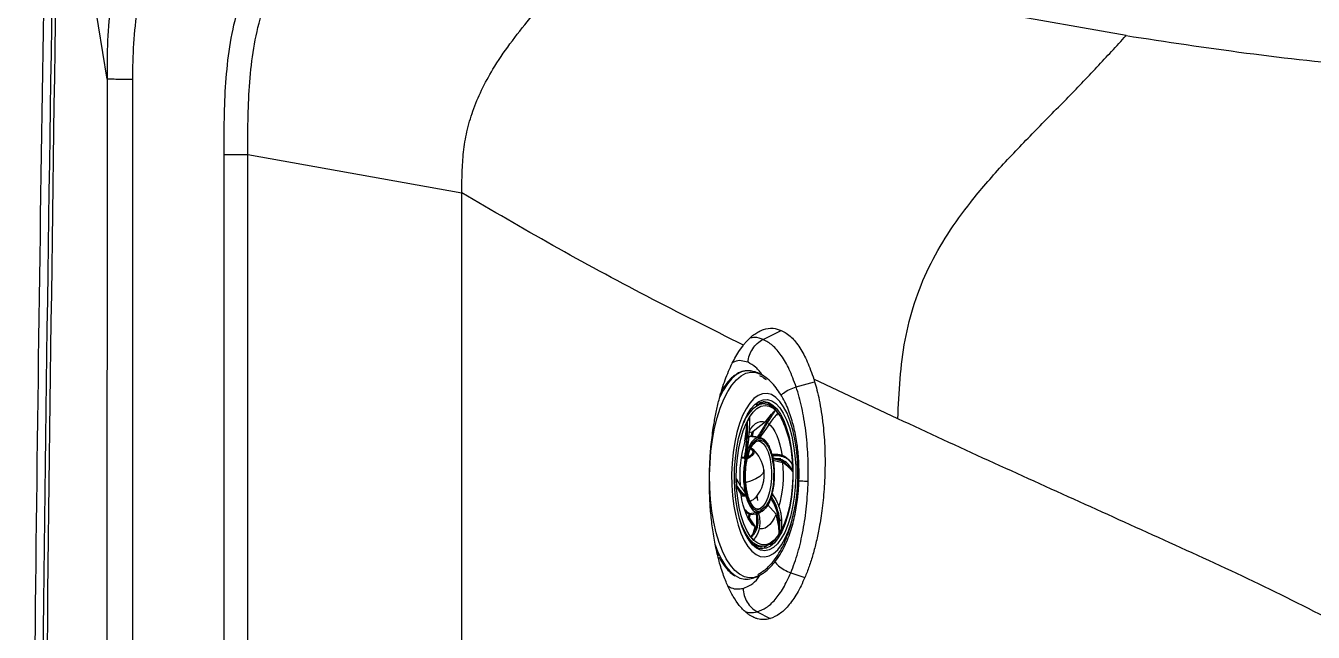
# Model space of a CAD drawing. Header units: inches. Extents: x 2 to 87, y 6 to 129.
# Drawn here: x 2.11 to 14.45, y 69.57 to 75.39 of the extents above; entities that cross this region are included whole.
import ezdxf

# ---------------------------------------------------------------- set-up
doc = ezdxf.new("R2010")
doc.units = ezdxf.units.IN
doc.header["$MEASUREMENT"] = 0
doc.layers.add('1', color=4, linetype='Continuous')

# ---------------------------------------------------------------- blocks, each defined once
blk = doc.blocks.new('2026 STRIDE')
at = {"layer": '1', "color": 3}
for p, q in [((0.558, 53.763), (0.435, 54.533)), ((10.328, 54.182), (9.093, 54.401)), ((0.558, 53.763), (0.553, 32.739)), ((0.802, 53.76), (0.8, 32.739)), ((1.681, 34.445), (1.681, 53.042)), ((1.908, 34.445), (1.908, 53.042)), ((1.908, 53.042), (3.96, 52.674)), ((3.96, 36.839), (3.96, 52.674)), ((6.848, 51.27), (7.022, 51.356)), ((6.659, 51.216), (6.687, 51.249)), ((6.614, 51.153), (6.659, 51.215)), ((6.829, 50.915), (6.817, 50.922)), ((7.165, 50.814), (7.342, 50.864)), ((8.14, 50.509), (7.334, 50.888)), ((7.334, 50.888), (7.342, 50.864)), ((6.808, 50.663), (6.857, 50.673)), ((6.82, 50.649), (6.855, 50.654)), ((6.854, 50.654), (6.835, 50.654)), ((6.853, 50.673), (6.857, 50.673)), ((6.871, 50.646), (6.862, 50.654)), ((6.871, 50.478), (6.929, 50.553)), ((6.674, 50.295), (6.688, 50.409)), ((6.735, 50.349), (6.743, 50.381)), ((6.752, 50.386), (6.743, 50.346)), ((6.871, 50.478), (6.752, 50.386)), ((6.709, 50.337), (6.734, 50.346)), ((6.739, 50.34), (6.789, 50.332)), ((6.743, 50.346), (6.795, 50.337)), ((6.817, 50.32), (6.81, 50.318)), ((6.817, 50.32), (6.829, 50.319)), ((6.835, 50.315), (6.829, 50.319)), ((6.639, 50.136), (6.665, 50.132)), ((6.64, 50.145), (6.666, 50.142)), ((6.687, 50.189), (6.691, 50.187)), ((6.692, 50.144), (6.689, 50.128)), ((6.691, 50.187), (6.692, 50.174)), ((6.692, 50.144), (6.699, 50.169)), ((6.703, 50.18), (6.699, 50.169)), ((6.731, 50.157), (6.703, 50.138)), ((6.965, 50.167), (6.934, 50.167)), ((6.939, 50.145), (6.934, 50.159)), ((6.938, 50.15), (6.934, 50.158)), ((6.944, 50.119), (6.939, 50.145)), ((6.94, 50.156), (6.976, 50.157)), ((7.017, 50.125), (6.943, 50.124)), ((6.945, 50.104), (6.944, 50.119)), ((6.942, 50.111), (7.037, 50.091)), ((6.949, 50.009), (6.947, 49.968)), ((7.021, 50.102), (7.034, 50.102)), ((7.102, 50.038), (7.037, 50.091)), ((6.636, 49.785), (6.614, 49.824)), ((6.638, 49.772), (6.667, 49.771)), ((6.639, 49.769), (6.67, 49.769)), ((6.665, 49.83), (6.67, 49.829)), ((6.665, 49.772), (6.667, 49.772)), ((6.67, 49.81), (6.671, 49.804)), ((6.676, 49.782), (6.675, 49.781)), ((6.682, 49.833), (6.684, 49.819)), ((6.689, 49.792), (6.684, 49.819)), ((6.689, 49.792), (6.693, 49.779)), ((6.798, 49.727), (6.792, 49.773)), ((6.925, 49.758), (6.929, 49.769)), ((6.925, 49.757), (6.928, 49.764)), ((6.936, 49.794), (6.929, 49.769)), ((6.93, 49.766), (6.937, 49.791)), ((6.936, 49.794), (6.938, 49.81)), ((6.793, 49.623), (6.799, 49.619)), ((6.811, 49.617), (6.818, 49.62)), ((6.89, 49.688), (6.974, 49.595)), ((6.697, 49.569), (6.707, 49.564)), ((6.707, 49.564), (6.714, 49.59)), ((6.721, 49.587), (6.713, 49.558)), ((6.713, 49.558), (6.77, 49.473)), ((6.718, 49.602), (6.779, 49.61)), ((6.784, 49.596), (6.721, 49.587)), ((6.779, 49.61), (6.784, 49.611)), ((6.811, 49.617), (6.799, 49.619)), ((6.805, 49.598), (6.815, 49.61)), ((6.81, 49.609), (6.817, 49.61)), ((6.815, 49.61), (6.819, 49.611)), ((6.998, 49.477), (6.974, 49.595)), ((7.023, 49.558), (7.015, 49.531)), ((7.022, 49.556), (7.015, 49.531)), ((6.751, 49.408), (6.77, 49.473)), ((6.4, 49.253), (6.422, 49.199)), ((6.761, 49.352), (6.758, 49.352)), ((6.82, 49.284), (6.839, 49.284)), ((6.833, 49.264), (6.869, 49.272)), ((6.86, 49.285), (6.862, 49.27)), ((6.869, 49.272), (6.861, 49.273)), ((6.913, 49.307), (6.923, 49.307)), ((6.924, 49.307), (6.923, 49.314)), ((6.803, 49.002), (6.816, 49.01)), ((7.114, 49.033), (7.248, 48.988)), ((6.677, 48.974), (6.702, 48.972)), ((6.791, 48.659), (6.914, 48.593))]:
    blk.add_line(p, q, dxfattribs=at)
at = {"layer": '1', "color": 3, "flags": 128}
for points in [[(6.337, 49.85), (6.335, 49.967), (6.339, 50.084), (6.348, 50.199), (6.363, 50.311), (6.382, 50.418), (6.407, 50.518), (6.437, 50.612), (6.47, 50.696), (6.508, 50.77), (6.548, 50.832), (6.592, 50.883), (6.637, 50.921), (6.683, 50.945), (6.73, 50.956), (6.778, 50.953), (6.824, 50.936), (6.83, 50.932)], [(6.727, 50.968), (6.689, 50.969), (6.642, 50.958), (6.594, 50.933), (6.549, 50.895), (6.505, 50.844), (6.464, 50.78), (6.429, 50.712)], [(6.548, 49.873), (6.555, 49.771), (6.567, 49.671), (6.585, 49.577), (6.608, 49.49), (6.635, 49.412), (6.667, 49.343), (6.702, 49.286), (6.739, 49.24), (6.78, 49.208), (6.821, 49.189), (6.863, 49.185), (6.906, 49.194), (6.947, 49.217), (6.988, 49.253), (7.025, 49.302), (7.06, 49.363), (7.092, 49.435), (7.119, 49.517), (7.142, 49.606), (7.16, 49.702), (7.173, 49.803), (7.18, 49.906), (7.181, 50.011), (7.177, 50.115), (7.168, 50.216), (7.152, 50.313), (7.132, 50.404), (7.107, 50.487), (7.077, 50.561), (7.044, 50.624), (7.008, 50.675), (6.969, 50.714), (6.928, 50.74), (6.886, 50.752), (6.843, 50.749), (6.801, 50.733), (6.76, 50.703), (6.721, 50.66), (6.685, 50.605), (6.651, 50.539), (6.622, 50.462), (6.596, 50.376), (6.576, 50.283), (6.561, 50.185), (6.551, 50.082), (6.546, 49.978), (6.548, 49.873)], [(6.994, 49.394), (6.99, 49.388), (6.954, 49.346), (6.916, 49.317), (6.876, 49.302), (6.837, 49.302), (6.798, 49.315), (6.76, 49.343), (6.725, 49.384), (6.692, 49.437), (6.663, 49.502), (6.638, 49.577), (6.618, 49.659), (6.604, 49.749), (6.594, 49.843), (6.591, 49.94), (6.593, 50.038), (6.601, 50.134), (6.614, 50.226), (6.633, 50.313), (6.656, 50.393), (6.684, 50.463), (6.716, 50.524), (6.751, 50.572), (6.788, 50.607), (6.826, 50.629), (6.866, 50.637), (6.905, 50.63), (6.944, 50.609), (6.98, 50.575), (7.014, 50.528), (7.022, 50.514)], [(6.663, 50.478), (6.664, 50.482), (6.696, 50.548), (6.731, 50.603), (6.768, 50.646), (6.808, 50.675), (6.848, 50.691), (6.889, 50.693), (6.93, 50.68), (6.969, 50.654), (7.007, 50.615), (7.041, 50.562), (7.073, 50.499), (7.1, 50.424), (7.123, 50.342), (7.14, 50.251), (7.153, 50.156), (7.16, 50.056)], [(6.857, 50.673), (6.862, 50.673), (6.902, 50.664), (6.942, 50.64), (6.979, 50.603), (7.014, 50.553), (7.045, 50.491), (7.073, 50.419), (7.096, 50.337), (7.114, 50.247), (7.126, 50.153), (7.133, 50.054), (7.134, 49.953), (7.13, 49.853), (7.119, 49.756), (7.103, 49.662), (7.082, 49.575), (7.057, 49.496), (7.026, 49.426), (6.993, 49.368), (6.956, 49.321), (6.917, 49.288), (6.877, 49.269), (6.841, 49.264)], [(6.711, 50.38), (6.711, 50.381), (6.731, 50.414), (6.753, 50.441), (6.776, 50.462), (6.799, 50.476), (6.823, 50.484), (6.847, 50.484), (6.871, 50.478)], [(6.705, 49.355), (6.677, 49.405), (6.647, 49.474), (6.622, 49.553), (6.602, 49.639), (6.587, 49.733), (6.577, 49.83), (6.573, 49.931), (6.575, 50.032), (6.582, 50.132), (6.595, 50.229), (6.613, 50.321), (6.637, 50.405), (6.663, 50.478)], [(6.743, 50.381), (6.724, 50.378), (6.711, 50.374)], [(6.896, 50.464), (6.919, 50.444), (6.94, 50.418), (6.96, 50.386), (6.979, 50.348), (6.995, 50.305), (7.009, 50.258), (7.021, 50.206), (7.03, 50.152)], [(6.788, 50.295), (6.797, 50.296), (6.824, 50.29), (6.851, 50.27), (6.874, 50.237), (6.895, 50.192), (6.911, 50.137), (6.922, 50.075), (6.928, 50.009), (6.928, 49.94), (6.922, 49.873), (6.91, 49.81), (6.894, 49.754), (6.873, 49.708), (6.849, 49.672), (6.823, 49.65), (6.795, 49.642), (6.781, 49.643)], [(6.743, 50.157), (6.713, 50.136), (6.7, 50.129)], [(6.713, 50.144), (6.711, 50.154), (6.708, 50.159)], [(6.73, 50.22), (6.737, 50.215), (6.749, 50.198), (6.747, 50.178), (6.731, 50.157)], [(6.735, 50.227), (6.751, 50.216), (6.762, 50.198), (6.76, 50.178), (6.743, 50.157)], [(6.856, 50.018), (6.855, 50.004), (6.842, 49.981), (6.816, 49.957), (6.777, 49.934), (6.727, 49.912), (6.686, 49.898)], [(7.16, 50.056), (7.161, 49.955), (7.156, 49.854), (7.146, 49.756), (7.131, 49.661), (7.11, 49.573), (7.084, 49.492), (7.055, 49.42), (7.021, 49.36), (6.985, 49.311), (6.946, 49.274), (6.906, 49.252), (6.865, 49.243), (6.824, 49.248), (6.784, 49.268), (6.746, 49.301), (6.71, 49.347), (6.705, 49.355)], [(7.131, 50.045), (7.132, 49.948), (7.127, 49.851), (7.116, 49.756), (7.1, 49.666), (7.079, 49.583), (7.053, 49.507), (7.023, 49.442), (6.994, 49.394)], [(6.813, 49.007), (6.809, 49.005), (6.762, 48.988), (6.715, 48.984), (6.668, 48.994), (6.621, 49.018), (6.577, 49.055), (6.535, 49.105), (6.495, 49.167), (6.459, 49.24), (6.427, 49.324), (6.399, 49.416), (6.375, 49.517), (6.357, 49.624), (6.344, 49.735), (6.337, 49.85)], [(6.77, 49.473), (6.747, 49.493), (6.726, 49.52), (6.706, 49.552), (6.688, 49.59), (6.671, 49.632), (6.657, 49.68), (6.645, 49.731), (6.636, 49.785)], [(6.839, 49.284), (6.835, 49.284), (6.795, 49.293), (6.757, 49.316), (6.721, 49.352), (6.687, 49.4), (6.656, 49.461), (6.629, 49.531), (6.62, 49.56)], [(6.974, 49.595), (6.955, 49.557), (6.935, 49.524), (6.913, 49.496), (6.891, 49.476), (6.867, 49.461), (6.843, 49.454), (6.819, 49.453), (6.81, 49.454)], [(7.023, 49.448), (7.019, 49.441), (6.987, 49.385), (6.951, 49.34), (6.913, 49.307), (6.874, 49.289), (6.839, 49.284)], [(6.387, 49.299), (6.414, 49.231), (6.451, 49.157), (6.491, 49.094), (6.534, 49.043), (6.579, 49.006), (6.626, 48.982), (6.673, 48.971), (6.704, 48.972)], [(6.923, 49.307), (6.962, 49.349), (6.979, 49.373)]]:
    blk.add_lwpolyline(points, dxfattribs=at)
at = {"layer": '1', "color": 3}
for centre, radius, start, end in [((6.954, 50.372), 0.308, 115.8728, 161.7141), ((6.836, 50.529), 0.125, 90.0906, 118.164), ((6.805, 50.471), 0.206, 27.5961, 77.7729), ((6.833, 50.475), 0.18, 30.2952, 83.1671), ((7.145, 50.258), 0.503, 147.995, 152.6384), ((6.775, 50.394), 0.272, 38.3003, 45.2992), ((6.061, 50.045), 1.07, 0.0258, 26.0329), ((7.756, 49.96), 1.133, 162.8011, 184.4574), ((6.75, 50.264), 0.0771, 98.2084, 124.3733), ((6.74, 50.346), 0.00587, 178.7311, 261.4281), ((6.812, 50.279), 0.0618, 78.4956, 90.2938), ((6.814, 50.269), 0.0599, 78.4943, 90.2943), ((7.276, 50.01), 0.614, 163.8807, 166.4314), ((7.264, 50.009), 0.595, 163.8807, 166.4314), ((6.529, 49.972), 0.33, 7.9884, 47.7634), ((6.299, 50.006), 0.656, 10.321, 12.7122), ((6.28, 50.007), 0.677, 10.3211, 12.7121), ((6.529, 49.972), 0.33, 319.5681, 7.9884), ((5.887, 49.979), 1.156, 344.2791, 5.557), ((5.512, 49.984), 1.618, 0.785, 2.914), ((8.21, 49.953), 1.618, 180.785, 182.9138), ((6.643, 49.826), 0.0217, 333.7908, 10.5288), ((7.336, 49.931), 0.677, 190.321, 192.7122), ((7.322, 49.932), 0.656, 190.321, 192.7122), ((6.658, 49.88), 0.173, 292.5761, 315.0422), ((6.732, 49.781), 0.191, 296.6578, 351.0821), ((6.357, 49.929), 0.595, 343.8807, 346.4314), ((6.34, 49.928), 0.614, 343.8808, 346.4313), ((6.764, 49.709), 0.116, 213.8101, 246.8973), ((6.721, 49.597), 0.00942, 220.7738, 271.4852), ((6.805, 49.659), 0.0618, 258.4943, 270.2944), ((6.807, 49.668), 0.0599, 258.4943, 270.2945), ((6.948, 49.543), 0.272, 218.3003, 225.2985), ((6.578, 49.678), 0.503, 327.995, 332.6384), ((6.823, 49.412), 0.128, 231.9319, 268.6965), ((6.844, 49.39), 0.126, 242.4105, 268.8799), ((6.785, 49.43), 0.169, 296.7543, 305.0359)]:
    blk.add_arc(centre, radius, start, end, dxfattribs=at)
at = {"layer": '1'}
for points, knots in [([(0.006, 57.945), (-0.029, 55.855), (-0.099, 51.667), (-0.168, 45.376), (-0.213, 39.065), (-0.218, 34.852), (-0.221, 32.742)], [0, 0, 0, 0, 0.248872, 0.498493, 0.748868, 1, 1, 1, 1]), ([(-0.14, 32.742), (-0.135, 35.542), (-0.125, 41.143), (-0.05, 49.544), (0.042, 55.144), (0.087, 57.944)], [0, 0, 0, 0, 0.333334, 0.666667, 1, 1, 1, 1]), ([(0.11, 57.678), (0.069, 54.907), (-0.015, 49.366), (-0.083, 41.054), (-0.091, 35.512), (-0.095, 32.742)], [0, 0, 0, 0, 0.333333, 0.666666, 1, 1, 1, 1])]:
    blk.add_open_spline(points, degree=3, knots=knots, dxfattribs=at)
at = {"layer": '1', "color": 3}
for points, knots in [([(0.785, 55.215), (0.742, 55.099), (0.658, 54.868), (0.59, 54.503), (0.559, 54.134), (0.558, 53.887), (0.558, 53.763)], [0, 0, 0, 0, 0.249953, 0.499885, 0.749929, 1, 1, 1, 1]), ([(1.042, 55.107), (1, 55), (0.916, 54.786), (0.844, 54.448), (0.806, 54.105), (0.803, 53.875), (0.802, 53.76)], [0, 0, 0, 0, 0.24996, 0.499913, 0.74993, 1, 1, 1, 1]), ([(3.96, 52.674), (3.96, 52.739), (3.961, 52.87), (3.973, 53.066), (4.005, 53.264), (4.063, 53.463), (4.147, 53.663), (4.265, 53.879), (4.421, 54.108), (4.612, 54.349), (4.823, 54.587), (5.046, 54.822), (5.198, 54.976), (5.275, 55.053)], [0, 0, 0, 0, 0.069403, 0.138874, 0.209522, 0.282675, 0.359554, 0.440946, 0.544776, 0.654531, 0.768476, 0.884384, 1, 1, 1, 1]), ([(1.681, 53.042), (1.681, 53.157), (1.681, 53.387), (1.693, 53.731), (1.73, 54.074), (1.798, 54.413), (1.878, 54.629), (1.918, 54.736)], [0, 0, 0, 0, 0.200045, 0.400109, 0.600118, 0.800062, 1, 1, 1, 1]), ([(1.908, 53.042), (1.908, 53.151), (1.908, 53.369), (1.919, 53.695), (1.954, 54.02), (2.017, 54.342), (2.093, 54.546), (2.131, 54.648)], [0, 0, 0, 0, 0.200046, 0.400111, 0.600124, 0.800068, 1, 1, 1, 1]), ([(8.14, 50.509), (8.145, 50.637), (8.156, 50.889), (8.202, 51.262), (8.292, 51.621), (8.43, 51.963), (8.615, 52.285), (8.85, 52.61), (9.131, 52.933), (9.443, 53.257), (9.752, 53.569), (10.047, 53.875), (10.235, 54.081), (10.328, 54.182)], [0, 0, 0, 0, 0.0862891, 0.1703349, 0.2528688, 0.3352971, 0.4188604, 0.5039839, 0.6073979, 0.7102197, 0.8102655, 0.9064917, 1, 1, 1, 1]), ([(10.328, 54.182), (10.712, 54.124), (11.478, 54.007), (12.639, 53.879), (13.815, 53.786), (14.615, 53.747), (15.015, 53.727)], [0, 0, 0, 0, 0.250633, 0.500893, 0.750691, 1, 1, 1, 1]), ([(0.802, 53.76), (0.773, 53.76), (0.73, 53.761), (0.677, 53.762), (0.642, 53.762), (0.612, 53.763), (0.581, 53.763), (0.567, 53.763), (0.558, 53.763)], [0, 0, 0, 0, 0.259729, 0.381803, 0.499789, 0.617864, 0.740121, 1, 1, 1, 1]), ([(1.681, 53.042), (1.704, 53.042), (1.747, 53.042), (1.811, 53.042), (1.865, 53.042), (1.894, 53.042), (1.908, 53.042)], [0, 0, 0, 0, 0.255075, 0.5, 0.744925, 1, 1, 1, 1]), ([(6.659, 51.215), (6.349, 51.37), (5.731, 51.678), (4.827, 52.167), (4.249, 52.505), (3.96, 52.674)], [0, 0, 0, 0, 0.334198, 0.667711, 1, 1, 1, 1]), ([(6.687, 51.249), (6.7, 51.263), (6.726, 51.29), (6.767, 51.322), (6.809, 51.347), (6.867, 51.372), (6.94, 51.383), (6.996, 51.365), (7.022, 51.356)], [0, 0, 0, 0, 0.124619, 0.246352, 0.370955, 0.495419, 0.763894, 1, 1, 1, 1]), ([(7.022, 51.356), (7.038, 51.348), (7.071, 51.331), (7.116, 51.294), (7.16, 51.246), (7.212, 51.174), (7.274, 51.06), (7.314, 50.947), (7.334, 50.889)], [0, 0, 0, 0, 0.129092, 0.263618, 0.378214, 0.513977, 0.751962, 1, 1, 1, 1]), ([(6.703, 51.05), (6.706, 51.073), (6.713, 51.118), (6.746, 51.181), (6.79, 51.235), (6.829, 51.258), (6.848, 51.27)], [0, 0, 0, 0, 0.2511938, 0.5, 0.7488062, 1, 1, 1, 1]), ([(6.848, 51.27), (6.822, 51.279), (6.779, 51.294), (6.736, 51.285), (6.72, 51.281)], [0, 0, 0, 0, 0.616413, 1, 1, 1, 1]), ([(7.165, 50.814), (7.143, 50.872), (7.101, 50.987), (7.024, 51.119), (6.939, 51.219), (6.878, 51.253), (6.848, 51.27)], [0, 0, 0, 0, 0.252651, 0.503353, 0.752385, 1, 1, 1, 1]), ([(6.476, 50.86), (6.497, 50.916), (6.539, 51.027), (6.59, 51.112), (6.614, 51.153)], [0, 0, 0, 0, 0.512582, 1, 1, 1, 1]), ([(6.703, 51.05), (6.681, 51.056), (6.638, 51.069), (6.588, 51.065), (6.562, 51.051), (6.556, 51.048)], [0, 0, 0, 0, 0.446664, 0.893327, 1, 1, 1, 1]), ([(6.845, 50.924), (6.823, 50.952), (6.778, 51.01), (6.728, 51.036), (6.703, 51.05)], [0, 0, 0, 0, 0.486062, 1, 1, 1, 1]), ([(6.37, 50.419), (6.377, 50.46), (6.391, 50.543), (6.417, 50.662), (6.446, 50.768), (6.467, 50.832), (6.476, 50.86)], [0, 0, 0, 0, 0.2593228, 0.5223892, 0.7904412, 1, 1, 1, 1]), ([(6.585, 50.93), (6.571, 50.921), (6.542, 50.9), (6.496, 50.847), (6.459, 50.794), (6.439, 50.753), (6.434, 50.743)], [0, 0, 0, 0, 0.240573, 0.534713, 0.88521, 1, 1, 1, 1]), ([(6.724, 50.968), (6.702, 50.968), (6.66, 50.969), (6.613, 50.952), (6.589, 50.933), (6.585, 50.93)], [0, 0, 0, 0, 0.466522, 0.899818, 1, 1, 1, 1]), ([(6.822, 50.937), (6.806, 50.944), (6.776, 50.959), (6.743, 50.964), (6.728, 50.966)], [0, 0, 0, 0, 0.5430293, 1, 1, 1, 1]), ([(7.192, 49.965), (7.192, 50.001), (7.192, 50.053), (7.188, 50.128), (7.183, 50.192), (7.174, 50.265), (7.162, 50.34), (7.146, 50.416), (7.126, 50.491), (7.102, 50.566), (7.073, 50.638), (7.038, 50.709), (6.996, 50.776), (6.947, 50.839), (6.894, 50.891), (6.852, 50.92), (6.83, 50.933), (6.825, 50.935)], [0, 0, 0, 0, 0.088631, 0.124499, 0.183665, 0.244311, 0.308787, 0.376515, 0.446064, 0.517269, 0.591761, 0.668059, 0.747214, 0.828156, 0.911167, 0.978237, 1, 1, 1, 1]), ([(6.879, 50.881), (6.863, 50.893), (6.847, 50.905), (6.83, 50.914), (6.829, 50.915)], [0, 0, 0, 0, 0.955937, 1, 1, 1, 1]), ([(7.342, 50.864), (7.349, 50.838), (7.365, 50.781), (7.387, 50.685), (7.407, 50.573), (7.422, 50.454), (7.434, 50.334), (7.44, 50.215), (7.442, 50.095), (7.44, 49.976), (7.435, 49.862), (7.426, 49.755), (7.415, 49.653), (7.402, 49.557), (7.383, 49.45), (7.359, 49.333), (7.326, 49.208), (7.29, 49.091), (7.262, 49.022), (7.248, 48.988)], [0, 0, 0, 0, 0.049321, 0.104546, 0.165742, 0.232992, 0.291028, 0.349274, 0.408708, 0.467553, 0.522214, 0.574743, 0.625121, 0.673327, 0.719338, 0.790528, 0.86103, 0.930854, 1, 1, 1, 1]), ([(7.02, 50.736), (7.027, 50.743), (7.049, 50.763), (7.099, 50.791), (7.143, 50.806), (7.165, 50.814)], [0, 0, 0, 0, 0.195796, 0.595978, 1, 1, 1, 1]), ([(7.28, 49.908), (7.28, 49.991), (7.281, 50.156), (7.259, 50.396), (7.222, 50.62), (7.184, 50.75), (7.165, 50.814)], [0, 0, 0, 0, 0.254376, 0.505597, 0.754036, 1, 1, 1, 1]), ([(6.679, 50.154), (6.682, 50.167), (6.687, 50.191), (6.692, 50.233), (6.695, 50.276), (6.697, 50.323), (6.699, 50.394), (6.699, 50.45), (6.698, 50.489)], [0, 0, 0, 0, 0.135552, 0.260798, 0.405842, 0.535564, 0.673856, 1, 1, 1, 1]), ([(6.718, 50.525), (6.718, 50.524), (6.718, 50.522), (6.718, 50.515), (6.718, 50.492), (6.716, 50.441), (6.711, 50.358), (6.703, 50.262), (6.691, 50.206), (6.686, 50.181)], [0, 0, 0, 0, 0.007325, 0.019566, 0.058651, 0.192116, 0.441769, 0.746986, 1, 1, 1, 1]), ([(6.688, 50.409), (6.689, 50.414), (6.69, 50.428), (6.692, 50.448), (6.694, 50.466), (6.696, 50.477), (6.697, 50.484), (6.698, 50.487), (6.698, 50.489), (6.698, 50.489), (6.698, 50.489)], [0, 0, 0, 0, 0.191797, 0.519572, 0.729704, 0.856737, 0.930022, 0.970712, 0.992634, 1, 1, 1, 1]), ([(6.929, 50.553), (6.919, 50.536), (6.898, 50.504), (6.864, 50.448), (6.83, 50.392), (6.806, 50.355), (6.795, 50.337)], [0, 0, 0, 0, 0.280747, 0.545552, 0.776817, 1, 1, 1, 1]), ([(6.811, 50.341), (6.821, 50.356), (6.84, 50.385), (6.866, 50.429), (6.889, 50.467), (6.911, 50.503), (6.93, 50.533), (6.949, 50.562), (6.96, 50.579), (6.966, 50.587)], [0, 0, 0, 0, 0.154271, 0.288952, 0.454424, 0.575072, 0.714225, 0.852753, 1, 1, 1, 1]), ([(6.988, 50.562), (6.988, 50.562), (6.987, 50.561), (6.984, 50.559), (6.977, 50.55), (6.958, 50.528), (6.924, 50.483), (6.878, 50.416), (6.841, 50.364), (6.824, 50.34)], [0, 0, 0, 0, 0.007325, 0.019566, 0.05865, 0.192116, 0.441769, 0.746986, 1, 1, 1, 1]), ([(6.929, 50.553), (6.932, 50.556), (6.938, 50.564), (6.947, 50.573), (6.955, 50.581), (6.96, 50.585), (6.963, 50.587), (6.965, 50.587), (6.965, 50.587), (6.966, 50.587), (6.966, 50.587)], [0, 0, 0, 0, 0.191801, 0.519634, 0.729787, 0.856818, 0.93009, 0.970764, 0.992671, 1, 1, 1, 1]), ([(6.988, 50.562), (6.988, 50.562), (6.988, 50.562), (6.988, 50.562), (6.988, 50.562), (6.988, 50.561), (6.988, 50.56), (6.986, 50.557), (6.98, 50.549), (6.97, 50.539), (6.962, 50.531), (6.959, 50.529)], [0, 0, 0, 0, 0.005501, 0.011055, 0.016084, 0.02158, 0.030977, 0.060324, 0.195274, 0.730604, 1, 1, 1, 1]), ([(12.443, 48.503), (12.164, 48.645), (11.606, 48.93), (10.747, 49.321), (9.881, 49.712), (9.01, 50.106), (8.43, 50.375), (8.14, 50.509)], [0, 0, 0, 0, 0.200081, 0.400144, 0.600193, 0.800166, 1, 1, 1, 1]), ([(6.431, 49.125), (6.419, 49.173), (6.394, 49.267), (6.367, 49.422), (6.347, 49.579), (6.337, 49.724), (6.332, 49.854), (6.332, 49.968), (6.337, 50.097), (6.347, 50.249), (6.362, 50.36), (6.37, 50.419)], [0, 0, 0, 0, 0.129044, 0.254748, 0.377201, 0.496477, 0.580535, 0.664131, 0.74728, 0.863809, 1, 1, 1, 1]), ([(6.688, 50.409), (6.688, 50.378), (6.687, 50.32), (6.683, 50.247), (6.676, 50.189), (6.67, 50.157), (6.666, 50.142)], [0, 0, 0, 0, 0.317509, 0.583481, 0.794833, 1, 1, 1, 1]), ([(6.752, 50.386), (6.751, 50.385), (6.748, 50.383), (6.745, 50.382), (6.743, 50.381), (6.743, 50.381), (6.743, 50.381)], [0, 0, 0, 0, 0.355757, 0.72292, 0.91627, 1, 1, 1, 1]), ([(6.801, 50.329), (6.791, 50.326), (6.77, 50.32), (6.74, 50.29), (6.713, 50.246), (6.698, 50.207), (6.691, 50.187)], [0, 0, 0, 0, 0.25, 0.5, 0.75, 1, 1, 1, 1]), ([(6.703, 50.18), (6.71, 50.199), (6.724, 50.237), (6.75, 50.28), (6.779, 50.309), (6.8, 50.315), (6.81, 50.318)], [0, 0, 0, 0, 0.247011, 0.5, 0.752989, 1, 1, 1, 1]), ([(6.733, 50.232), (6.739, 50.243), (6.759, 50.279), (6.8, 50.309), (6.844, 50.301), (6.871, 50.278), (6.881, 50.262), (6.884, 50.258)], [0, 0, 0, 0, 0.137053, 0.455829, 0.774605, 0.946208, 1, 1, 1, 1]), ([(6.733, 50.232), (6.734, 50.233), (6.738, 50.242), (6.746, 50.254), (6.758, 50.271), (6.77, 50.283), (6.781, 50.291), (6.789, 50.295), (6.791, 50.296), (6.791, 50.296)], [0, 0, 0, 0, 0.0226807, 0.2386654, 0.40571, 0.6230254, 0.818393, 0.9475802, 1, 1, 1, 1]), ([(6.734, 50.346), (6.734, 50.346), (6.734, 50.346), (6.735, 50.347), (6.735, 50.348), (6.735, 50.348), (6.735, 50.349)], [0, 0, 0, 0, 0.2447753, 0.4924292, 0.7447136, 1, 1, 1, 1]), ([(6.743, 50.346), (6.742, 50.346), (6.741, 50.346), (6.739, 50.346), (6.738, 50.347), (6.737, 50.347), (6.736, 50.348), (6.736, 50.348), (6.735, 50.349)], [0, 0, 0, 0, 0.2502629, 0.3822316, 0.5148432, 0.6452868, 0.7710154, 1, 1, 1, 1]), ([(6.739, 50.34), (6.739, 50.341), (6.74, 50.341), (6.741, 50.342), (6.742, 50.344), (6.743, 50.345), (6.743, 50.346)], [0, 0, 0, 0, 0.245118, 0.499544, 0.75421, 1, 1, 1, 1]), ([(6.789, 50.332), (6.79, 50.332), (6.791, 50.332), (6.792, 50.333), (6.794, 50.335), (6.794, 50.336), (6.795, 50.337)], [0, 0, 0, 0, 0.245337, 0.5, 0.754663, 1, 1, 1, 1]), ([(6.789, 50.332), (6.791, 50.331), (6.795, 50.33), (6.799, 50.33), (6.801, 50.329)], [0, 0, 0, 0, 0.459375, 1, 1, 1, 1]), ([(6.795, 50.337), (6.795, 50.337), (6.797, 50.337), (6.8, 50.338), (6.804, 50.338), (6.808, 50.34), (6.81, 50.341), (6.811, 50.341)], [0, 0, 0, 0, 0.111467, 0.230181, 0.482258, 0.743371, 1, 1, 1, 1]), ([(6.813, 50.329), (6.811, 50.329), (6.808, 50.329), (6.803, 50.329), (6.801, 50.329)], [0, 0, 0, 0, 0.571399, 1, 1, 1, 1]), ([(6.824, 50.34), (6.824, 50.34), (6.825, 50.341), (6.826, 50.341), (6.825, 50.342), (6.825, 50.342), (6.824, 50.342), (6.823, 50.342), (6.823, 50.342)], [0, 0, 0, 0, 0.277558, 0.532524, 0.651825, 0.767232, 0.882131, 1, 1, 1, 1]), ([(6.825, 50.328), (6.825, 50.329), (6.823, 50.331), (6.823, 50.334), (6.823, 50.337), (6.824, 50.339), (6.824, 50.34)], [0, 0, 0, 0, 0.266689, 0.531115, 0.778754, 1, 1, 1, 1]), ([(6.826, 50.328), (6.826, 50.328), (6.826, 50.329), (6.825, 50.331), (6.824, 50.333), (6.823, 50.335)], [0, 0, 0, 0, 0.194315, 0.48631, 1, 1, 1, 1]), ([(6.824, 50.332), (6.824, 50.333), (6.823, 50.334), (6.824, 50.337), (6.824, 50.339), (6.825, 50.341), (6.826, 50.341)], [0, 0, 0, 0, 0.272218, 0.534414, 0.778619, 1, 1, 1, 1]), ([(6.825, 50.328), (6.826, 50.328), (6.827, 50.326), (6.828, 50.324), (6.829, 50.322), (6.829, 50.32), (6.829, 50.319)], [0, 0, 0, 0, 0.257259, 0.51339, 0.762603, 1, 1, 1, 1]), ([(6.827, 50.327), (6.827, 50.327), (6.827, 50.327), (6.827, 50.327), (6.827, 50.327), (6.827, 50.328), (6.826, 50.328), (6.825, 50.328)], [0, 0, 0, 0, 0.224307, 0.303573, 0.473827, 0.745729, 1, 1, 1, 1]), ([(6.827, 50.327), (6.828, 50.327), (6.829, 50.326), (6.83, 50.326), (6.831, 50.326)], [0, 0, 0, 0, 0.349032, 1, 1, 1, 1]), ([(6.89, 50.267), (6.888, 50.27), (6.879, 50.289), (6.859, 50.31), (6.84, 50.32), (6.831, 50.324)], [0, 0, 0, 0, 0.071597, 0.567702, 1, 1, 1, 1]), ([(6.835, 50.315), (6.845, 50.311), (6.865, 50.301), (6.892, 50.267), (6.917, 50.22), (6.928, 50.179), (6.934, 50.159)], [0, 0, 0, 0, 0.247011, 0.5, 0.752989, 1, 1, 1, 1]), ([(6.884, 50.258), (6.889, 50.25), (6.903, 50.23), (6.92, 50.186), (6.94, 50.114), (6.945, 50.051), (6.949, 50.009)], [0, 0, 0, 0, 0.154308, 0.376961, 0.594986, 1, 1, 1, 1]), ([(6.677, 50.133), (6.673, 50.109), (6.664, 50.061), (6.659, 49.982), (6.66, 49.903), (6.666, 49.854), (6.67, 49.829)], [0, 0, 0, 0, 0.25, 0.5, 0.75, 1, 1, 1, 1]), ([(6.665, 50.132), (6.665, 50.132), (6.666, 50.134), (6.666, 50.137), (6.666, 50.139), (6.666, 50.141), (6.666, 50.142)], [0, 0, 0, 0, 0.245337, 0.5, 0.754663, 1, 1, 1, 1]), ([(6.665, 50.132), (6.667, 50.131), (6.671, 50.131), (6.675, 50.132), (6.677, 50.133)], [0, 0, 0, 0, 0.459354, 1, 1, 1, 1]), ([(6.666, 50.142), (6.667, 50.142), (6.668, 50.142), (6.671, 50.143), (6.674, 50.146), (6.678, 50.15), (6.679, 50.153), (6.679, 50.154)], [0, 0, 0, 0, 0.111469, 0.230184, 0.482261, 0.743373, 1, 1, 1, 1]), ([(6.682, 49.833), (6.679, 49.857), (6.673, 49.905), (6.672, 49.982), (6.677, 50.058), (6.685, 50.105), (6.689, 50.128)], [0, 0, 0, 0, 0.2470115, 0.5, 0.7529885, 1, 1, 1, 1]), ([(6.685, 50.148), (6.684, 50.145), (6.682, 50.14), (6.679, 50.135), (6.677, 50.133)], [0, 0, 0, 0, 0.5714031, 1, 1, 1, 1]), ([(6.678, 49.97), (6.679, 49.993), (6.68, 50.024), (6.685, 50.067), (6.691, 50.102), (6.699, 50.141), (6.709, 50.176), (6.721, 50.208), (6.729, 50.225), (6.733, 50.232)], [0, 0, 0, 0, 0.2198771, 0.3061414, 0.4468896, 0.5876866, 0.7327282, 0.8759857, 1, 1, 1, 1]), ([(6.679, 49.928), (6.679, 49.971), (6.679, 50.036), (6.693, 50.118), (6.708, 50.176), (6.722, 50.215), (6.732, 50.23), (6.733, 50.232)], [0, 0, 0, 0, 0.3641417, 0.5601656, 0.7603493, 0.9605331, 1, 1, 1, 1]), ([(6.692, 50.174), (6.691, 50.175), (6.689, 50.175), (6.687, 50.177), (6.686, 50.179), (6.686, 50.18), (6.686, 50.181)], [0, 0, 0, 0, 0.266689, 0.531115, 0.778754, 1, 1, 1, 1]), ([(7.096, 50.113), (7.083, 50.125), (7.058, 50.148), (7.013, 50.163), (6.972, 50.168), (6.943, 50.166), (6.93, 50.165)], [0, 0, 0, 0, 0.3264853, 0.5988167, 0.8151849, 1, 1, 1, 1]), ([(6.932, 50.163), (6.932, 50.162), (6.934, 50.161), (6.938, 50.159), (6.939, 50.157), (6.94, 50.156)], [0, 0, 0, 0, 0.180523, 0.593811, 1, 1, 1, 1]), ([(6.943, 50.126), (6.943, 50.126), (6.944, 50.127), (6.945, 50.128), (6.946, 50.128)], [0, 0, 0, 0, 0.486323, 1, 1, 1, 1]), ([(6.946, 50.128), (6.946, 50.127), (6.947, 50.126), (6.947, 50.124), (6.947, 50.123), (6.946, 50.122), (6.945, 50.122), (6.944, 50.122), (6.944, 50.122)], [0, 0, 0, 0, 0.277559, 0.532523, 0.651824, 0.76723, 0.88213, 1, 1, 1, 1]), ([(6.944, 50.123), (6.944, 50.123), (6.945, 50.122), (6.945, 50.121), (6.945, 50.12), (6.944, 50.12), (6.944, 50.119)], [0, 0, 0, 0, 0.257259, 0.51339, 0.762603, 1, 1, 1, 1]), ([(7.102, 50.038), (7.083, 50.061), (7.045, 50.108), (6.977, 50.117), (6.944, 50.122)], [0, 0, 0, 0, 0.494868, 1, 1, 1, 1]), ([(7.131, 50.006), (7.13, 50.007), (7.13, 50.008), (7.128, 50.012), (7.121, 50.026), (7.105, 50.055), (7.07, 50.094), (7.016, 50.122), (6.968, 50.126), (6.946, 50.128)], [0, 0, 0, 0, 0.007324, 0.019565, 0.058649, 0.192116, 0.441769, 0.746986, 1, 1, 1, 1]), ([(6.976, 50.157), (6.986, 50.157), (7.008, 50.156), (7.037, 50.148), (7.064, 50.137), (7.088, 50.12), (7.111, 50.097), (7.122, 50.077), (7.129, 50.066)], [0, 0, 0, 0, 0.145721, 0.314771, 0.46789, 0.627763, 0.809042, 1, 1, 1, 1]), ([(6.945, 50.104), (6.949, 50.081), (6.955, 50.033), (6.956, 49.956), (6.951, 49.88), (6.943, 49.833), (6.938, 49.81)], [0, 0, 0, 0, 0.2470114, 0.5, 0.7529886, 1, 1, 1, 1]), ([(7.096, 50.113), (7.098, 50.11), (7.105, 50.104), (7.114, 50.094), (7.121, 50.083), (7.125, 50.076), (7.127, 50.072), (7.128, 50.069), (7.129, 50.067), (7.129, 50.066), (7.129, 50.066)], [0, 0, 0, 0, 0.191814, 0.519611, 0.729753, 0.856784, 0.930061, 0.970742, 0.992656, 1, 1, 1, 1]), ([(7.131, 50.006), (7.131, 50.006), (7.131, 50.006), (7.13, 50.005), (7.13, 50.005), (7.13, 50.005), (7.13, 50.005), (7.128, 50.006), (7.121, 50.013), (7.112, 50.024), (7.104, 50.034), (7.102, 50.038)], [0, 0, 0, 0, 0.005486, 0.011027, 0.016042, 0.021524, 0.030897, 0.060168, 0.194769, 0.728714, 1, 1, 1, 1]), ([(6.592, 49.931), (6.592, 49.931), (6.592, 49.931), (6.592, 49.932), (6.592, 49.932), (6.592, 49.932), (6.592, 49.932), (6.594, 49.931), (6.598, 49.924), (6.602, 49.915), (6.605, 49.908), (6.605, 49.908)], [0, 0, 0, 0, 0.00717, 0.014411, 0.020967, 0.028131, 0.040381, 0.078636, 0.254554, 0.952394, 1, 1, 1, 1]), ([(6.592, 49.931), (6.592, 49.93), (6.593, 49.929), (6.595, 49.924), (6.603, 49.911), (6.62, 49.882), (6.645, 49.843), (6.666, 49.815), (6.669, 49.811), (6.67, 49.81)], [0, 0, 0, 0, 0.007324, 0.019564, 0.058649, 0.192116, 0.441769, 0.746986, 1, 1, 1, 1]), ([(6.614, 49.824), (6.613, 49.827), (6.609, 49.833), (6.604, 49.843), (6.599, 49.853), (6.596, 49.862), (6.594, 49.867), (6.594, 49.87), (6.594, 49.871)], [0, 0, 0, 0, 0.191782, 0.518998, 0.728969, 0.85611, 0.98384, 1, 1, 1, 1]), ([(6.675, 49.781), (6.674, 49.781), (6.674, 49.78), (6.667, 49.783), (6.655, 49.794), (6.637, 49.813), (6.616, 49.839), (6.601, 49.861), (6.594, 49.871)], [0, 0, 0, 0, 0.05922, 0.223004, 0.419357, 0.62372, 0.82607, 1, 1, 1, 1]), ([(6.679, 49.933), (6.679, 49.934), (6.678, 49.946), (6.678, 49.959), (6.678, 49.97)], [0, 0, 0, 0, 0.0866477, 1, 1, 1, 1]), ([(6.721, 49.721), (6.72, 49.723), (6.713, 49.737), (6.702, 49.771), (6.691, 49.817), (6.685, 49.858), (6.681, 49.895), (6.68, 49.92), (6.679, 49.933)], [0, 0, 0, 0, 0.036366, 0.297279, 0.520878, 0.695893, 0.841755, 1, 1, 1, 1]), ([(6.722, 49.721), (6.717, 49.731), (6.706, 49.757), (6.688, 49.824), (6.683, 49.887), (6.679, 49.928)], [0, 0, 0, 0, 0.195105, 0.476769, 1, 1, 1, 1]), ([(6.816, 49.01), (6.827, 49.016), (6.855, 49.032), (6.9, 49.069), (6.95, 49.121), (7, 49.187), (7.044, 49.264), (7.081, 49.345), (7.111, 49.427), (7.135, 49.509), (7.154, 49.591), (7.169, 49.673), (7.179, 49.747), (7.186, 49.816), (7.191, 49.886), (7.192, 49.936), (7.192, 49.965)], [0, 0, 0, 0, 0.0475223, 0.1136166, 0.1865151, 0.2764348, 0.3666728, 0.4535915, 0.5346673, 0.6123258, 0.6879089, 0.7581658, 0.8264946, 0.8764087, 0.9300723, 1, 1, 1, 1]), ([(6.947, 49.968), (6.947, 49.94), (6.947, 49.889), (6.935, 49.82), (6.92, 49.761), (6.9, 49.711), (6.884, 49.687), (6.876, 49.675)], [0, 0, 0, 0, 0.234782, 0.424078, 0.617391, 0.810704, 1, 1, 1, 1]), ([(7.114, 49.033), (7.137, 49.095), (7.184, 49.219), (7.233, 49.437), (7.268, 49.668), (7.276, 49.828), (7.28, 49.908)], [0, 0, 0, 0, 0.2563246, 0.5081668, 0.7559145, 1, 1, 1, 1]), ([(7.28, 49.908), (7.256, 49.908), (7.225, 49.909), (7.197, 49.911), (7.191, 49.911)], [0, 0, 0, 0, 0.755105, 1, 1, 1, 1]), ([(6.614, 49.824), (6.623, 49.813), (6.641, 49.791), (6.656, 49.777), (6.664, 49.772), (6.665, 49.772), (6.665, 49.772)], [0, 0, 0, 0, 0.375082, 0.745195, 0.940375, 1, 1, 1, 1]), ([(6.665, 49.772), (6.667, 49.772), (6.669, 49.772), (6.673, 49.774), (6.675, 49.777), (6.675, 49.78), (6.675, 49.781)], [0, 0, 0, 0, 0.246734, 0.500301, 0.753707, 1, 1, 1, 1]), ([(6.67, 49.829), (6.671, 49.827), (6.673, 49.824), (6.676, 49.819), (6.676, 49.816), (6.677, 49.815)], [0, 0, 0, 0, 0.40286, 0.687897, 1, 1, 1, 1]), ([(6.67, 49.769), (6.672, 49.769), (6.676, 49.77), (6.679, 49.772), (6.681, 49.773)], [0, 0, 0, 0, 0.459104, 1, 1, 1, 1]), ([(6.682, 49.788), (6.683, 49.785), (6.683, 49.78), (6.682, 49.776), (6.681, 49.773)], [0, 0, 0, 0, 0.490746, 1, 1, 1, 1]), ([(6.681, 49.773), (6.687, 49.752), (6.7, 49.71), (6.725, 49.662), (6.753, 49.626), (6.774, 49.616), (6.784, 49.611)], [0, 0, 0, 0, 0.25, 0.5, 0.75, 1, 1, 1, 1]), ([(6.793, 49.623), (6.783, 49.627), (6.763, 49.637), (6.735, 49.671), (6.711, 49.718), (6.699, 49.759), (6.693, 49.779)], [0, 0, 0, 0, 0.247011, 0.5, 0.752989, 1, 1, 1, 1]), ([(6.925, 49.758), (6.918, 49.739), (6.904, 49.701), (6.878, 49.658), (6.849, 49.629), (6.828, 49.623), (6.818, 49.62)], [0, 0, 0, 0, 0.2470116, 0.5, 0.7529884, 1, 1, 1, 1]), ([(6.93, 49.757), (6.93, 49.756), (6.93, 49.754), (6.929, 49.752), (6.928, 49.75), (6.927, 49.749), (6.926, 49.748), (6.925, 49.748), (6.924, 49.748)], [0, 0, 0, 0, 0.277554, 0.532524, 0.651828, 0.767234, 0.882133, 1, 1, 1, 1]), ([(6.998, 49.477), (6.996, 49.525), (6.992, 49.623), (6.947, 49.706), (6.924, 49.748)], [0, 0, 0, 0, 0.495173, 1, 1, 1, 1]), ([(6.927, 49.763), (6.927, 49.761), (6.926, 49.76), (6.925, 49.758), (6.925, 49.757)], [0, 0, 0, 0, 0.652121, 1, 1, 1, 1]), ([(6.928, 49.764), (6.928, 49.763), (6.927, 49.762), (6.927, 49.761), (6.928, 49.759), (6.93, 49.758), (6.93, 49.757)], [0, 0, 0, 0, 0.266689, 0.531115, 0.778754, 1, 1, 1, 1]), ([(7.004, 49.412), (7.004, 49.413), (7.004, 49.415), (7.005, 49.422), (7.007, 49.444), (7.01, 49.496), (7.004, 49.579), (6.979, 49.675), (6.945, 49.732), (6.93, 49.757)], [0, 0, 0, 0, 0.007325, 0.019566, 0.058651, 0.192116, 0.441769, 0.746986, 1, 1, 1, 1]), ([(6.934, 49.792), (6.935, 49.791), (6.937, 49.789), (6.937, 49.785), (6.937, 49.784)], [0, 0, 0, 0, 0.504331, 1, 1, 1, 1]), ([(6.937, 49.784), (6.946, 49.771), (6.963, 49.747), (6.985, 49.705), (7.002, 49.661), (7.015, 49.614), (7.027, 49.544), (7.025, 49.487), (7.024, 49.447)], [0, 0, 0, 0, 0.134858, 0.259599, 0.404069, 0.533562, 0.672142, 1, 1, 1, 1]), ([(6.78, 49.645), (6.776, 49.647), (6.767, 49.652), (6.753, 49.667), (6.737, 49.688), (6.727, 49.709), (6.721, 49.721)], [0, 0, 0, 0, 0.191878, 0.442455, 0.690985, 1, 1, 1, 1]), ([(6.876, 49.675), (6.86, 49.659), (6.828, 49.627), (6.784, 49.636), (6.751, 49.667), (6.732, 49.694), (6.724, 49.716), (6.722, 49.721)], [0, 0, 0, 0, 0.306287, 0.612573, 0.777453, 0.945831, 1, 1, 1, 1]), ([(6.796, 49.016), (6.812, 49.025), (6.843, 49.043), (6.891, 49.082), (6.941, 49.134), (6.989, 49.2), (7.033, 49.277), (7.069, 49.357), (7.098, 49.438), (7.121, 49.519), (7.136, 49.582), (7.142, 49.618), (7.144, 49.626)], [0, 0, 0, 0, 0.091006, 0.181184, 0.28241, 0.408259, 0.532066, 0.650742, 0.761818, 0.868693, 0.972303, 1, 1, 1, 1]), ([(6.713, 49.596), (6.702, 49.6), (6.691, 49.605), (6.68, 49.618), (6.68, 49.618)], [0, 0, 0, 0, 0.935004, 1, 1, 1, 1]), ([(6.707, 49.564), (6.707, 49.564), (6.707, 49.564), (6.708, 49.564), (6.709, 49.563), (6.71, 49.562), (6.712, 49.56), (6.712, 49.559), (6.713, 49.558)], [0, 0, 0, 0, 0.127615, 0.255978, 0.37429, 0.494233, 0.689359, 1, 1, 1, 1]), ([(6.714, 49.59), (6.714, 49.591), (6.714, 49.591), (6.714, 49.592), (6.714, 49.593), (6.714, 49.594), (6.714, 49.595), (6.714, 49.596), (6.713, 49.596), (6.713, 49.596), (6.713, 49.596)], [0, 0, 0, 0, 0.121775, 0.245594, 0.376257, 0.509473, 0.637578, 0.768745, 0.883895, 1, 1, 1, 1]), ([(6.721, 49.587), (6.722, 49.588), (6.722, 49.59), (6.722, 49.593), (6.722, 49.595), (6.721, 49.597), (6.721, 49.599), (6.72, 49.601), (6.719, 49.602), (6.719, 49.602), (6.718, 49.602)], [0, 0, 0, 0, 0.156145, 0.293104, 0.410773, 0.509038, 0.632748, 0.755842, 0.878271, 1, 1, 1, 1]), ([(6.734, 49.374), (6.735, 49.375), (6.736, 49.376), (6.739, 49.378), (6.748, 49.387), (6.767, 49.409), (6.791, 49.454), (6.804, 49.521), (6.796, 49.574), (6.792, 49.598)], [0, 0, 0, 0, 0.007325, 0.019566, 0.05865, 0.192116, 0.441769, 0.746986, 1, 1, 1, 1]), ([(6.751, 49.408), (6.766, 49.433), (6.796, 49.483), (6.788, 49.558), (6.784, 49.596)], [0, 0, 0, 0, 0.495173, 1, 1, 1, 1]), ([(6.805, 49.597), (6.81, 49.574), (6.816, 49.542), (6.816, 49.502), (6.813, 49.477), (6.808, 49.446), (6.797, 49.411), (6.779, 49.377), (6.764, 49.358), (6.756, 49.35)], [0, 0, 0, 0, 0.229238, 0.322198, 0.414546, 0.50635, 0.67863, 0.847274, 1, 1, 1, 1]), ([(6.779, 49.61), (6.779, 49.61), (6.78, 49.61), (6.781, 49.609), (6.782, 49.607), (6.782, 49.605), (6.783, 49.602), (6.784, 49.6), (6.784, 49.598), (6.784, 49.596), (6.784, 49.596)], [0, 0, 0, 0, 0.112211, 0.235183, 0.366441, 0.502102, 0.637431, 0.767756, 0.88937, 1, 1, 1, 1]), ([(6.784, 49.611), (6.785, 49.611), (6.786, 49.611), (6.788, 49.611), (6.79, 49.61), (6.793, 49.61), (6.794, 49.61), (6.795, 49.61)], [0, 0, 0, 0, 0.224307, 0.303573, 0.473827, 0.745729, 1, 1, 1, 1]), ([(6.792, 49.598), (6.792, 49.598), (6.791, 49.597), (6.79, 49.597), (6.788, 49.596), (6.787, 49.596), (6.785, 49.596), (6.784, 49.596), (6.784, 49.596)], [0, 0, 0, 0, 0.277558, 0.532524, 0.651825, 0.767232, 0.882131, 1, 1, 1, 1]), ([(6.795, 49.61), (6.794, 49.609), (6.793, 49.607), (6.792, 49.604), (6.792, 49.601), (6.792, 49.599), (6.792, 49.598)], [0, 0, 0, 0, 0.266689, 0.531115, 0.778754, 1, 1, 1, 1]), ([(6.795, 49.61), (6.796, 49.61), (6.797, 49.612), (6.798, 49.614), (6.799, 49.616), (6.799, 49.618), (6.799, 49.619)], [0, 0, 0, 0, 0.257259, 0.51339, 0.762603, 1, 1, 1, 1]), ([(6.804, 49.6), (6.805, 49.599), (6.806, 49.598), (6.805, 49.597), (6.805, 49.597)], [0, 0, 0, 0, 0.504331, 1, 1, 1, 1]), ([(6.807, 49.609), (6.808, 49.609), (6.81, 49.609), (6.81, 49.609), (6.81, 49.609)], [0, 0, 0, 0, 0.571404, 1, 1, 1, 1]), ([(7.023, 49.516), (7.023, 49.515), (7.024, 49.505), (7.025, 49.489), (7.026, 49.471), (7.025, 49.46), (7.025, 49.453), (7.025, 49.45), (7.024, 49.448), (7.024, 49.447), (7.024, 49.447)], [0, 0, 0, 0, 0.045178, 0.432417, 0.680667, 0.830745, 0.917326, 0.965398, 0.991297, 1, 1, 1, 1]), ([(6.734, 49.374), (6.734, 49.374), (6.734, 49.375), (6.734, 49.375), (6.734, 49.375), (6.734, 49.376), (6.734, 49.377), (6.735, 49.379), (6.739, 49.388), (6.745, 49.397), (6.75, 49.406), (6.751, 49.408)], [0, 0, 0, 0, 0.0055006, 0.0110552, 0.016084, 0.0215799, 0.030977, 0.0603237, 0.1952739, 0.7306037, 1, 1, 1, 1]), ([(6.78, 49.384), (6.779, 49.381), (6.776, 49.373), (6.77, 49.364), (6.765, 49.356), (6.761, 49.352), (6.758, 49.349), (6.757, 49.35), (6.756, 49.35)], [0, 0, 0, 0, 0.191797, 0.519052, 0.729035, 0.856173, 0.983899, 1, 1, 1, 1]), ([(7.004, 49.412), (7.004, 49.412), (7.004, 49.412), (7.003, 49.412), (7.003, 49.412), (7.003, 49.412), (7.003, 49.413), (7.002, 49.417), (7.001, 49.432), (7, 49.453), (6.998, 49.471), (6.998, 49.477)], [0, 0, 0, 0, 0.005501, 0.011055, 0.016084, 0.02158, 0.030977, 0.060324, 0.195274, 0.730604, 1, 1, 1, 1]), ([(6.791, 49.277), (6.776, 49.288), (6.746, 49.308), (6.716, 49.342), (6.703, 49.367), (6.703, 49.368)], [0, 0, 0, 0, 0.50018, 0.989052, 1, 1, 1, 1]), ([(6.841, 49.264), (6.825, 49.264), (6.808, 49.265), (6.791, 49.277), (6.791, 49.277)], [0, 0, 0, 0, 0.979477, 1, 1, 1, 1]), ([(6.428, 49.181), (6.431, 49.175), (6.449, 49.137), (6.485, 49.088), (6.532, 49.034), (6.563, 49.013), (6.578, 49.003)], [0, 0, 0, 0, 0.071705, 0.430654, 0.723112, 1, 1, 1, 1]), ([(6.96, 49.137), (6.971, 49.124), (6.996, 49.096), (7.049, 49.059), (7.092, 49.042), (7.114, 49.033)], [0, 0, 0, 0, 0.289546, 0.643077, 1, 1, 1, 1]), ([(6.914, 48.593), (6.907, 48.591), (6.892, 48.587), (6.87, 48.584), (6.846, 48.583), (6.821, 48.586), (6.795, 48.591), (6.77, 48.599), (6.747, 48.61), (6.723, 48.623), (6.696, 48.642), (6.666, 48.668), (6.625, 48.711), (6.575, 48.779), (6.522, 48.876), (6.473, 48.99), (6.445, 49.079), (6.431, 49.125)], [0, 0, 0, 0, 0.038544, 0.079179, 0.12189, 0.166663, 0.213482, 0.262334, 0.299085, 0.342734, 0.39323, 0.450521, 0.514552, 0.636539, 0.757749, 0.875058, 1, 1, 1, 1]), ([(6.705, 48.973), (6.724, 48.976), (6.761, 48.982), (6.795, 48.999), (6.812, 49.007)], [0, 0, 0, 0, 0.494558, 1, 1, 1, 1]), ([(6.791, 48.659), (6.82, 48.67), (6.879, 48.692), (6.964, 48.772), (7.044, 48.882), (7.091, 48.983), (7.114, 49.033)], [0, 0, 0, 0, 0.244586, 0.49255, 0.744227, 1, 1, 1, 1]), ([(6.511, 48.906), (6.521, 48.9), (6.55, 48.883), (6.599, 48.874), (6.637, 48.88), (6.656, 48.883)], [0, 0, 0, 0, 0.220235, 0.610115, 1, 1, 1, 1]), ([(6.656, 48.883), (6.68, 48.893), (6.73, 48.913), (6.783, 48.957), (6.809, 48.996), (6.813, 49.002)], [0, 0, 0, 0, 0.4535567, 0.9071141, 1, 1, 1, 1]), ([(6.656, 48.883), (6.658, 48.86), (6.663, 48.814), (6.693, 48.75), (6.735, 48.695), (6.772, 48.671), (6.791, 48.659)], [0, 0, 0, 0, 0.251194, 0.5, 0.748806, 1, 1, 1, 1]), ([(7.248, 48.988), (7.236, 48.961), (7.212, 48.907), (7.173, 48.835), (7.132, 48.77), (7.076, 48.699), (7.004, 48.629), (6.945, 48.605), (6.914, 48.593)], [0, 0, 0, 0, 0.125892, 0.25353, 0.38291, 0.514033, 0.749584, 1, 1, 1, 1]), ([(6.675, 48.662), (6.69, 48.657), (6.729, 48.646), (6.768, 48.654), (6.791, 48.659)], [0, 0, 0, 0, 0.396905, 1, 1, 1, 1])]:
    blk.add_open_spline(points, degree=3, knots=knots, dxfattribs=at)
for points in [[(6.81, 50.318), (6.81, 50.319), (6.81, 50.321), (6.808, 50.325), (6.805, 50.328), (6.803, 50.329), (6.801, 50.329)], [(6.811, 50.341), (6.811, 50.34), (6.81, 50.338), (6.81, 50.335), (6.811, 50.332), (6.813, 50.33), (6.813, 50.329)], [(6.817, 50.32), (6.817, 50.321), (6.817, 50.323), (6.816, 50.325), (6.815, 50.328), (6.814, 50.329), (6.813, 50.329)], [(6.835, 50.315), (6.835, 50.317), (6.835, 50.319), (6.833, 50.323), (6.83, 50.325), (6.828, 50.326), (6.827, 50.327)], [(6.689, 50.128), (6.689, 50.128), (6.688, 50.13), (6.685, 50.131), (6.681, 50.133), (6.678, 50.133), (6.677, 50.133)], [(6.679, 50.154), (6.679, 50.154), (6.679, 50.153), (6.68, 50.151), (6.682, 50.15), (6.684, 50.149), (6.685, 50.148)], [(6.692, 50.144), (6.692, 50.144), (6.691, 50.145), (6.689, 50.146), (6.688, 50.148), (6.686, 50.148), (6.685, 50.148)], [(6.703, 50.18), (6.703, 50.181), (6.702, 50.182), (6.699, 50.184), (6.695, 50.186), (6.692, 50.187), (6.691, 50.187)], [(6.692, 50.174), (6.693, 50.174), (6.694, 50.173), (6.696, 50.172), (6.698, 50.17), (6.698, 50.169), (6.699, 50.169)], [(6.934, 50.159), (6.935, 50.159), (6.935, 50.161), (6.935, 50.163), (6.933, 50.164), (6.931, 50.165), (6.93, 50.165)], [(6.94, 50.156), (6.94, 50.155), (6.938, 50.154), (6.937, 50.153), (6.937, 50.151), (6.938, 50.15), (6.938, 50.15)], [(6.939, 50.145), (6.939, 50.146), (6.939, 50.147), (6.94, 50.148), (6.939, 50.149), (6.939, 50.15), (6.938, 50.15)], [(6.945, 50.104), (6.946, 50.105), (6.947, 50.106), (6.946, 50.107), (6.944, 50.108), (6.942, 50.109), (6.942, 50.109)], [(6.682, 49.833), (6.682, 49.833), (6.68, 49.832), (6.677, 49.831), (6.674, 49.83), (6.671, 49.829), (6.67, 49.829)], [(6.677, 49.815), (6.676, 49.815), (6.674, 49.814), (6.672, 49.813), (6.671, 49.811), (6.67, 49.81), (6.67, 49.81)], [(6.676, 49.782), (6.676, 49.783), (6.676, 49.784), (6.677, 49.785), (6.679, 49.787), (6.681, 49.788), (6.682, 49.788)], [(6.677, 49.815), (6.678, 49.815), (6.679, 49.816), (6.681, 49.817), (6.683, 49.818), (6.683, 49.818), (6.684, 49.819)], [(6.693, 49.779), (6.693, 49.779), (6.692, 49.777), (6.689, 49.775), (6.685, 49.774), (6.682, 49.773), (6.681, 49.773)], [(6.689, 49.792), (6.689, 49.792), (6.688, 49.791), (6.686, 49.79), (6.685, 49.789), (6.683, 49.788), (6.682, 49.788)], [(6.925, 49.758), (6.925, 49.757), (6.926, 49.756), (6.925, 49.754), (6.923, 49.752), (6.921, 49.751), (6.92, 49.751)], [(6.928, 49.764), (6.929, 49.764), (6.929, 49.765), (6.93, 49.766), (6.93, 49.767), (6.929, 49.768), (6.929, 49.769)], [(6.936, 49.794), (6.936, 49.793), (6.937, 49.793), (6.937, 49.791), (6.936, 49.79), (6.936, 49.79), (6.935, 49.789)], [(6.938, 49.81), (6.939, 49.809), (6.939, 49.808), (6.939, 49.807), (6.939, 49.807)], [(6.793, 49.623), (6.793, 49.621), (6.792, 49.619), (6.79, 49.615), (6.788, 49.613), (6.785, 49.612), (6.784, 49.611)], [(6.818, 49.62), (6.818, 49.619), (6.818, 49.616), (6.816, 49.613), (6.813, 49.61), (6.811, 49.609), (6.81, 49.609)], [(6.713, 49.596), (6.713, 49.597), (6.713, 49.599), (6.715, 49.6), (6.716, 49.602), (6.718, 49.602), (6.718, 49.602)], [(6.805, 49.597), (6.805, 49.598), (6.804, 49.6), (6.804, 49.603), (6.805, 49.606), (6.807, 49.608), (6.807, 49.609)], [(6.811, 49.617), (6.811, 49.617), (6.811, 49.615), (6.81, 49.612), (6.809, 49.61), (6.808, 49.609), (6.807, 49.609)]]:
    blk.add_open_spline(points, degree=3, dxfattribs=at)

msp = doc.modelspace()

# ---------------------------------------------------------------- block references
msp.add_blockref('2026 STRIDE', (2.333, 21.11))

doc.saveas('drawing.dxf')
